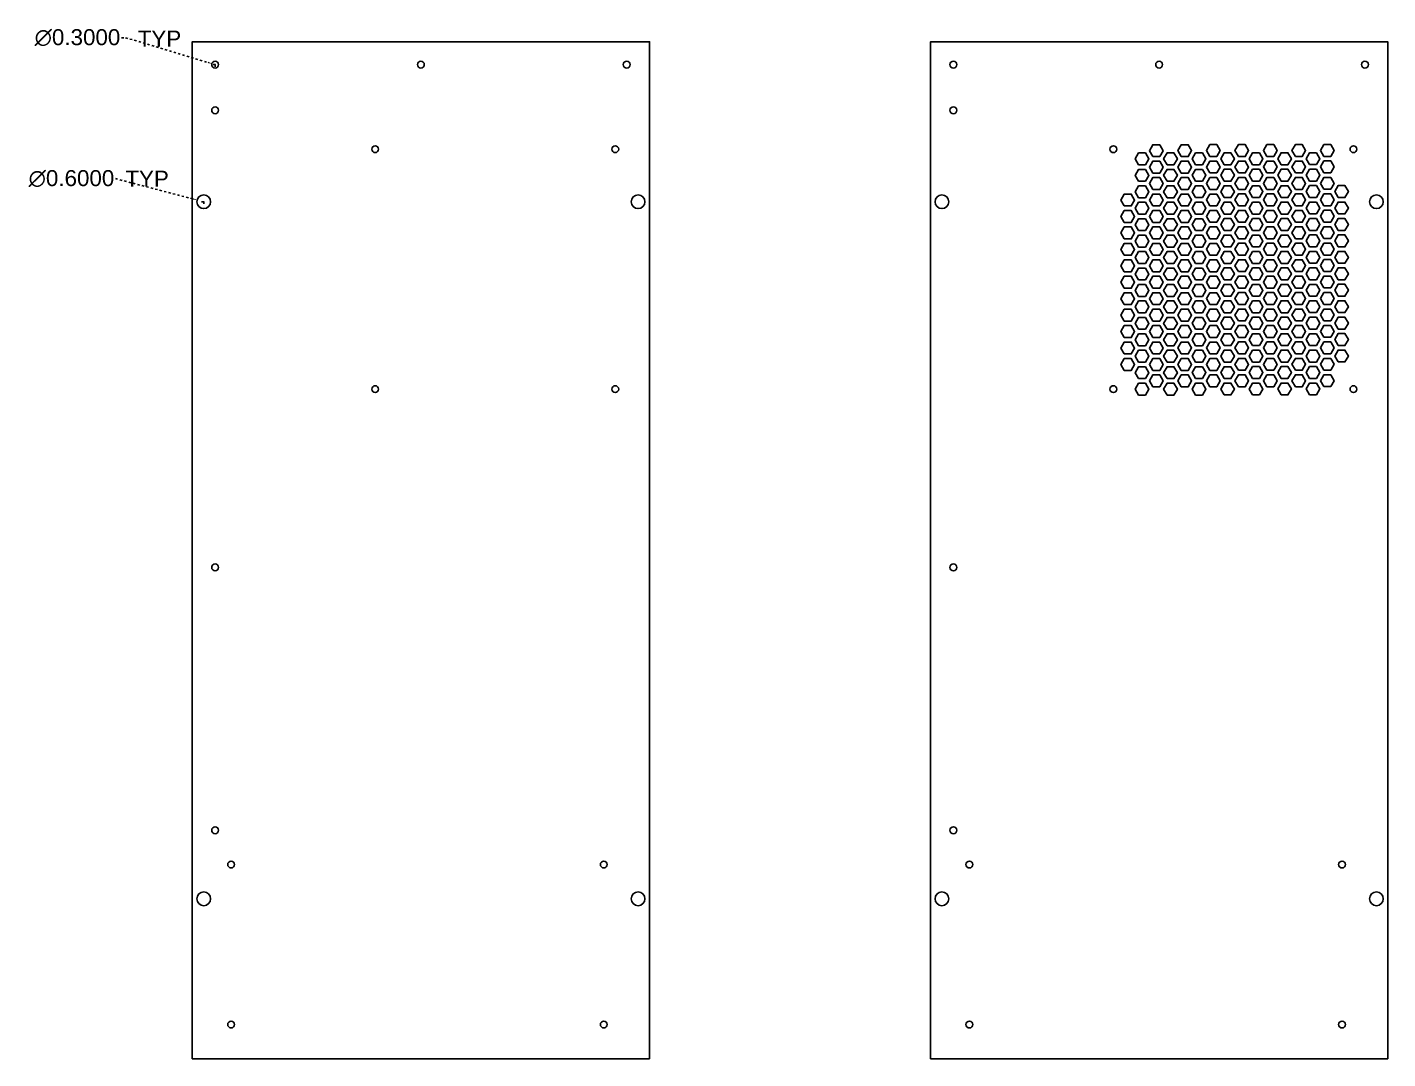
# Model space of a CAD drawing. Header units: millimetres. Extents: x 6 to 224, y 4 to 53.
# Drawn here: x 105.7 to 165.2, y 8.2 to 53.3 of the extents above; entities that cross this region are included whole.
import ezdxf

# ---------------------------------------------------------------- set-up
doc = ezdxf.new("R2010")
doc.units = ezdxf.units.MM
doc.header["$MEASUREMENT"] = 0
doc.linetypes.add('ACAD_ISO10W100', pattern=[18, 12, -3, 0, -3])
doc.layers.add('dim', color=3, linetype='ACAD_ISO10W100')
doc.layers.add('schita', color=2, linetype='Continuous')
doc.styles.get("Standard").update_dxf_attribs({"font": 'arial.ttf'})
doc.dimstyles.get("Standard").update_dxf_attribs({"dimtxt": 0.18, "dimasz": 0.18, "dimexe": 0.18, "dimexo": 0.0625, "dimgap": 0.09, "dimtad": 0, "dimtih": 1, "dimtoh": 1, "dimdec": 4, "dimzin": 0, "dimdsep": 46, "dimtxsty": 'Standard', "dimcen": 0.09, "dimadec": 0, "dimazin": 0, "dimtfac": 1, "dimtdec": 4, "dimtofl": 0, "dimtmove": 0, "dimatfit": 3, "dimfxl": 1, "dimtolj": 1, "dimtzin": 0, "dimarcsym": 0})

# ---------------------------------------------------------------- blocks, each defined once
blk = doc.blocks.new('*D3')
at = {"layer": 'dim', "color": 0, "lineweight": -2, "ltscale": 0.004, "transparency": 16777216}
for p, q in [((109.544, 46.669), (112.941, 45.779)), ((113.315, 45.658), (113.495, 45.658)), ((113.405, 45.568), (113.405, 45.748))]:
    blk.add_line(p, q, dxfattribs=at)
at = {"layer": 'dim', "color": 0, "ltscale": 0.004, "transparency": 16777216}
blk.add_solid([(112.948, 45.809), (112.933, 45.75), (113.115, 45.734)], dxfattribs=at)
at = {"layer": 'dim', "color": 0, "ltscale": 0.004, "transparency": 16777216, "insert": (107.621, 46.669), "char_height": 0.7, "attachment_point": 5}
blk.add_mtext('\\A1;∅0.6000', dxfattribs=at)
blk = doc.blocks.new('*D4')
at = {"layer": 'dim', "color": 0, "lineweight": -2, "ltscale": 0.004, "transparency": 16777216}
for p, q in [((109.807, 52.836), (109.987, 52.836)), ((109.987, 52.836), (113.589, 51.753)), ((113.815, 51.658), (113.995, 51.658)), ((113.905, 51.568), (113.905, 51.748))]:
    blk.add_line(p, q, dxfattribs=at)
at = {"layer": 'dim', "color": 0, "ltscale": 0.004, "transparency": 16777216}
blk.add_solid([(113.598, 51.782), (113.58, 51.724), (113.761, 51.701)], dxfattribs=at)
at = {"layer": 'dim', "color": 0, "ltscale": 0.004, "transparency": 16777216, "insert": (107.884, 52.836), "char_height": 0.7, "attachment_point": 5}
blk.add_mtext('\\A1;∅0.3000', dxfattribs=at)

msp = doc.modelspace()

# ---------------------------------------------------------------- linework, layer by layer
at = {"layer": 'schita', "ltscale": 0.05}
for points in [[(132.90499, 8.15783), (112.90499, 8.15783), (112.90499, 18.65783), (112.90499, 20.15783), (112.90499, 40.65783), (112.90499, 42.15783), (112.90499, 52.65783), (132.90499, 52.65783), (132.90499, 42.15783), (132.90499, 40.65783), (132.90499, 20.15783), (132.90499, 18.65783)], [(165.1942, 8.15783), (145.1942, 8.15783), (145.1942, 18.65783), (145.1942, 20.15783), (145.1942, 40.65783), (145.1942, 42.15783), (145.1942, 52.65783), (165.1942, 52.65783), (165.1942, 42.15783), (165.1942, 40.65783), (165.1942, 20.15783), (165.1942, 18.65783)], [(154.2942, 47.27263), (154.5942, 47.27263), (154.7442, 47.53244), (154.5942, 47.79225), (154.2942, 47.79225), (154.1442, 47.53244)], [(154.91725, 47.63271), (155.21725, 47.63271), (155.36725, 47.89252), (155.21725, 48.15232), (154.91725, 48.15232), (154.76725, 47.89252)], [(155.54113, 47.27407), (155.84113, 47.27407), (155.99113, 47.53388), (155.84113, 47.79369), (155.54113, 47.79369), (155.39113, 47.53388)], [(156.16417, 47.63415), (156.46417, 47.63415), (156.61417, 47.89396), (156.46417, 48.15376), (156.16417, 48.15376), (156.01417, 47.89396)], [(156.78805, 47.27551), (157.08805, 47.27551), (157.23805, 47.53532), (157.08805, 47.79513), (156.78805, 47.79513), (156.63805, 47.53532)], [(157.4111, 47.63559), (157.7111, 47.63559), (157.8611, 47.89539), (157.7111, 48.1552), (157.4111, 48.1552), (157.2611, 47.89539)], [(158.03497, 47.27695), (158.33497, 47.27695), (158.48497, 47.53676), (158.33497, 47.79657), (158.03497, 47.79657), (157.88497, 47.53676)], [(158.65802, 47.63703), (158.95802, 47.63703), (159.10802, 47.89683), (158.95802, 48.15664), (158.65802, 48.15664), (158.50802, 47.89683)], [(159.2819, 47.27839), (159.5819, 47.27839), (159.7319, 47.5382), (159.5819, 47.79801), (159.2819, 47.79801), (159.1319, 47.5382)], [(159.90494, 47.63847), (160.20494, 47.63847), (160.35494, 47.89827), (160.20494, 48.15808), (159.90494, 48.15808), (159.75494, 47.89827)], [(160.52882, 47.27983), (160.82882, 47.27983), (160.97882, 47.53964), (160.82882, 47.79945), (160.52882, 47.79945), (160.37882, 47.53964)], [(161.15187, 47.63991), (161.45187, 47.63991), (161.60187, 47.89971), (161.45187, 48.15952), (161.15187, 48.15952), (161.00187, 47.89971)], [(161.77574, 47.28127), (162.07574, 47.28127), (162.22574, 47.54108), (162.07574, 47.80089), (161.77574, 47.80089), (161.62574, 47.54108)], [(162.39879, 47.64135), (162.69879, 47.64135), (162.84879, 47.90115), (162.69879, 48.16096), (162.39879, 48.16096), (162.24879, 47.90115)], [(154.2942, 46.55302), (154.5942, 46.55302), (154.7442, 46.81283), (154.5942, 47.07263), (154.2942, 47.07263), (154.1442, 46.81283)], [(154.91725, 46.91309), (155.21725, 46.91309), (155.36725, 47.1729), (155.21725, 47.43271), (154.91725, 47.43271), (154.76725, 47.1729)], [(155.54113, 46.55446), (155.84113, 46.55446), (155.99113, 46.81426), (155.84113, 47.07407), (155.54113, 47.07407), (155.39113, 46.81426)], [(156.16417, 46.91453), (156.46417, 46.91453), (156.61417, 47.17434), (156.46417, 47.43415), (156.16417, 47.43415), (156.01417, 47.17434)], [(156.78805, 46.5559), (157.08805, 46.5559), (157.23805, 46.8157), (157.08805, 47.07551), (156.78805, 47.07551), (156.63805, 46.8157)], [(157.4111, 46.91597), (157.7111, 46.91597), (157.8611, 47.17578), (157.7111, 47.43559), (157.4111, 47.43559), (157.2611, 47.17578)], [(158.03497, 46.55734), (158.33497, 46.55734), (158.48497, 46.81714), (158.33497, 47.07695), (158.03497, 47.07695), (157.88497, 46.81714)], [(158.65802, 46.91741), (158.95802, 46.91741), (159.10802, 47.17722), (158.95802, 47.43703), (158.65802, 47.43703), (158.50802, 47.17722)], [(159.2819, 46.55878), (159.5819, 46.55878), (159.7319, 46.81858), (159.5819, 47.07839), (159.2819, 47.07839), (159.1319, 46.81858)], [(159.90494, 46.91885), (160.20494, 46.91885), (160.35494, 47.17866), (160.20494, 47.43847), (159.90494, 47.43847), (159.75494, 47.17866)], [(160.52882, 46.56022), (160.82882, 46.56022), (160.97882, 46.82002), (160.82882, 47.07983), (160.52882, 47.07983), (160.37882, 46.82002)], [(161.15187, 46.92029), (161.45187, 46.92029), (161.60187, 47.1801), (161.45187, 47.43991), (161.15187, 47.43991), (161.00187, 47.1801)], [(161.77574, 46.56166), (162.07574, 46.56166), (162.22574, 46.82146), (162.07574, 47.08127), (161.77574, 47.08127), (161.62574, 46.82146)], [(162.39879, 46.92173), (162.69879, 46.92173), (162.84879, 47.18154), (162.69879, 47.44135), (162.39879, 47.44135), (162.24879, 47.18154)], [(154.91725, 46.19348), (155.21725, 46.19348), (155.36725, 46.45329), (155.21725, 46.71309), (154.91725, 46.71309), (154.76725, 46.45329)], [(156.16417, 46.19492), (156.46417, 46.19492), (156.61417, 46.45472), (156.46417, 46.71453), (156.16417, 46.71453), (156.01417, 46.45472)], [(157.4111, 46.19636), (157.7111, 46.19636), (157.8611, 46.45616), (157.7111, 46.71597), (157.4111, 46.71597), (157.2611, 46.45616)], [(158.65802, 46.1978), (158.95802, 46.1978), (159.10802, 46.4576), (158.95802, 46.71741), (158.65802, 46.71741), (158.50802, 46.4576)], [(159.90494, 46.19924), (160.20494, 46.19924), (160.35494, 46.45904), (160.20494, 46.71885), (159.90494, 46.71885), (159.75494, 46.45904)], [(161.15187, 46.20068), (161.45187, 46.20068), (161.60187, 46.46048), (161.45187, 46.72029), (161.15187, 46.72029), (161.00187, 46.46048)], [(162.39879, 46.20211), (162.69879, 46.20211), (162.84879, 46.46192), (162.69879, 46.72173), (162.39879, 46.72173), (162.24879, 46.46192)], [(153.67115, 45.47333), (153.97115, 45.47333), (154.12115, 45.73314), (153.97115, 45.99294), (153.67115, 45.99294), (153.52115, 45.73314)], [(154.2942, 45.8334), (154.5942, 45.8334), (154.7442, 46.09321), (154.5942, 46.35302), (154.2942, 46.35302), (154.1442, 46.09321)], [(154.91725, 45.47386), (155.21725, 45.47386), (155.36725, 45.73367), (155.21725, 45.99348), (154.91725, 45.99348), (154.76725, 45.73367)], [(155.54113, 45.83484), (155.84113, 45.83484), (155.99113, 46.09465), (155.84113, 46.35446), (155.54113, 46.35446), (155.39113, 46.09465)], [(156.16417, 45.4753), (156.46417, 45.4753), (156.61417, 45.73511), (156.46417, 45.99492), (156.16417, 45.99492), (156.01417, 45.73511)], [(156.78805, 45.83628), (157.08805, 45.83628), (157.23805, 46.09609), (157.08805, 46.3559), (156.78805, 46.3559), (156.63805, 46.09609)], [(157.4111, 45.47674), (157.7111, 45.47674), (157.8611, 45.73655), (157.7111, 45.99636), (157.4111, 45.99636), (157.2611, 45.73655)], [(158.03497, 45.83772), (158.33497, 45.83772), (158.48497, 46.09753), (158.33497, 46.35734), (158.03497, 46.35734), (157.88497, 46.09753)], [(158.65802, 45.47818), (158.95802, 45.47818), (159.10802, 45.73799), (158.95802, 45.9978), (158.65802, 45.9978), (158.50802, 45.73799)], [(159.2819, 45.83916), (159.5819, 45.83916), (159.7319, 46.09897), (159.5819, 46.35878), (159.2819, 46.35878), (159.1319, 46.09897)], [(159.90494, 45.47962), (160.20494, 45.47962), (160.35494, 45.73943), (160.20494, 45.99924), (159.90494, 45.99924), (159.75494, 45.73943)], [(160.52882, 45.8406), (160.82882, 45.8406), (160.97882, 46.10041), (160.82882, 46.36022), (160.52882, 46.36022), (160.37882, 46.10041)], [(161.15187, 45.48106), (161.45187, 45.48106), (161.60187, 45.74087), (161.45187, 46.00068), (161.15187, 46.00068), (161.00187, 45.74087)], [(161.77574, 45.84204), (162.07574, 45.84204), (162.22574, 46.10185), (162.07574, 46.36166), (161.77574, 46.36166), (161.62574, 46.10185)], [(162.39879, 45.4825), (162.69879, 45.4825), (162.84879, 45.74231), (162.69879, 46.00211), (162.39879, 46.00211), (162.24879, 45.74231)], [(163.02267, 45.84348), (163.32267, 45.84348), (163.47267, 46.10329), (163.32267, 46.36309), (163.02267, 46.36309), (162.87267, 46.10329)], [(153.67115, 44.75371), (153.97115, 44.75371), (154.12115, 45.01352), (153.97115, 45.27333), (153.67115, 45.27333), (153.52115, 45.01352)], [(154.2942, 45.11379), (154.5942, 45.11379), (154.7442, 45.37359), (154.5942, 45.6334), (154.2942, 45.6334), (154.1442, 45.37359)], [(154.91725, 44.75425), (155.21725, 44.75425), (155.36725, 45.01405), (155.21725, 45.27386), (154.91725, 45.27386), (154.76725, 45.01405)], [(155.54113, 45.11523), (155.84113, 45.11523), (155.99113, 45.37503), (155.84113, 45.63484), (155.54113, 45.63484), (155.39113, 45.37503)], [(156.16417, 44.75569), (156.46417, 44.75569), (156.61417, 45.01549), (156.46417, 45.2753), (156.16417, 45.2753), (156.01417, 45.01549)], [(156.78805, 45.11667), (157.08805, 45.11667), (157.23805, 45.37647), (157.08805, 45.63628), (156.78805, 45.63628), (156.63805, 45.37647)], [(157.4111, 44.75713), (157.7111, 44.75713), (157.8611, 45.01693), (157.7111, 45.27674), (157.4111, 45.27674), (157.2611, 45.01693)], [(158.03497, 45.11811), (158.33497, 45.11811), (158.48497, 45.37791), (158.33497, 45.63772), (158.03497, 45.63772), (157.88497, 45.37791)], [(158.65802, 44.75857), (158.95802, 44.75857), (159.10802, 45.01837), (158.95802, 45.27818), (158.65802, 45.27818), (158.50802, 45.01837)], [(159.2819, 45.11955), (159.5819, 45.11955), (159.7319, 45.37935), (159.5819, 45.63916), (159.2819, 45.63916), (159.1319, 45.37935)], [(159.90494, 44.76001), (160.20494, 44.76001), (160.35494, 45.01981), (160.20494, 45.27962), (159.90494, 45.27962), (159.75494, 45.01981)], [(160.52882, 45.12099), (160.82882, 45.12099), (160.97882, 45.38079), (160.82882, 45.6406), (160.52882, 45.6406), (160.37882, 45.38079)], [(161.15187, 44.76144), (161.45187, 44.76144), (161.60187, 45.02125), (161.45187, 45.28106), (161.15187, 45.28106), (161.00187, 45.02125)], [(161.77574, 45.12242), (162.07574, 45.12242), (162.22574, 45.38223), (162.07574, 45.64204), (161.77574, 45.64204), (161.62574, 45.38223)], [(162.39879, 44.76288), (162.69879, 44.76288), (162.84879, 45.02269), (162.69879, 45.2825), (162.39879, 45.2825), (162.24879, 45.02269)], [(163.02267, 45.12386), (163.32267, 45.12386), (163.47267, 45.38367), (163.32267, 45.64348), (163.02267, 45.64348), (162.87267, 45.38367)], [(154.2942, 44.39417), (154.5942, 44.39417), (154.7442, 44.65398), (154.5942, 44.91379), (154.2942, 44.91379), (154.1442, 44.65398)], [(155.54113, 44.39561), (155.84113, 44.39561), (155.99113, 44.65542), (155.84113, 44.91523), (155.54113, 44.91523), (155.39113, 44.65542)], [(156.78805, 44.39705), (157.08805, 44.39705), (157.23805, 44.65686), (157.08805, 44.91667), (156.78805, 44.91667), (156.63805, 44.65686)], [(158.03497, 44.39849), (158.33497, 44.39849), (158.48497, 44.6583), (158.33497, 44.91811), (158.03497, 44.91811), (157.88497, 44.6583)], [(159.2819, 44.39993), (159.5819, 44.39993), (159.7319, 44.65974), (159.5819, 44.91955), (159.2819, 44.91955), (159.1319, 44.65974)], [(160.52882, 44.40137), (160.82882, 44.40137), (160.97882, 44.66118), (160.82882, 44.92099), (160.52882, 44.92099), (160.37882, 44.66118)], [(161.77574, 44.40281), (162.07574, 44.40281), (162.22574, 44.66262), (162.07574, 44.92242), (161.77574, 44.92242), (161.62574, 44.66262)], [(163.02267, 44.40425), (163.32267, 44.40425), (163.47267, 44.66406), (163.32267, 44.92386), (163.02267, 44.92386), (162.87267, 44.66406)], [(153.67115, 44.0341), (153.97115, 44.0341), (154.12115, 44.2939), (153.97115, 44.55371), (153.67115, 44.55371), (153.52115, 44.2939)], [(154.2942, 43.67456), (154.5942, 43.67456), (154.7442, 43.93436), (154.5942, 44.19417), (154.2942, 44.19417), (154.1442, 43.93436)], [(154.91725, 44.03463), (155.21725, 44.03463), (155.36725, 44.29444), (155.21725, 44.55425), (154.91725, 44.55425), (154.76725, 44.29444)], [(155.54113, 43.676), (155.84113, 43.676), (155.99113, 43.9358), (155.84113, 44.19561), (155.54113, 44.19561), (155.39113, 43.9358)], [(156.16417, 44.03607), (156.46417, 44.03607), (156.61417, 44.29588), (156.46417, 44.55569), (156.16417, 44.55569), (156.01417, 44.29588)], [(156.78805, 43.67744), (157.08805, 43.67744), (157.23805, 43.93724), (157.08805, 44.19705), (156.78805, 44.19705), (156.63805, 43.93724)], [(157.4111, 44.03751), (157.7111, 44.03751), (157.8611, 44.29732), (157.7111, 44.55713), (157.4111, 44.55713), (157.2611, 44.29732)], [(158.03497, 43.67888), (158.33497, 43.67888), (158.48497, 43.93868), (158.33497, 44.19849), (158.03497, 44.19849), (157.88497, 43.93868)], [(158.65802, 44.03895), (158.95802, 44.03895), (159.10802, 44.29876), (158.95802, 44.55857), (158.65802, 44.55857), (158.50802, 44.29876)], [(159.2819, 43.68031), (159.5819, 43.68031), (159.7319, 43.94012), (159.5819, 44.19993), (159.2819, 44.19993), (159.1319, 43.94012)], [(159.90494, 44.04039), (160.20494, 44.04039), (160.35494, 44.3002), (160.20494, 44.56001), (159.90494, 44.56001), (159.75494, 44.3002)], [(160.52882, 43.68175), (160.82882, 43.68175), (160.97882, 43.94156), (160.82882, 44.20137), (160.52882, 44.20137), (160.37882, 43.94156)], [(161.15187, 44.04183), (161.45187, 44.04183), (161.60187, 44.30164), (161.45187, 44.56144), (161.15187, 44.56144), (161.00187, 44.30164)], [(161.77574, 43.68319), (162.07574, 43.68319), (162.22574, 43.943), (162.07574, 44.20281), (161.77574, 44.20281), (161.62574, 43.943)], [(162.39879, 44.04327), (162.69879, 44.04327), (162.84879, 44.30308), (162.69879, 44.56288), (162.39879, 44.56288), (162.24879, 44.30308)], [(163.02267, 43.68463), (163.32267, 43.68463), (163.47267, 43.94444), (163.32267, 44.20425), (163.02267, 44.20425), (162.87267, 43.94444)], [(153.67115, 43.31448), (153.97115, 43.31448), (154.12115, 43.57429), (153.97115, 43.8341), (153.67115, 43.8341), (153.52115, 43.57429)], [(154.2942, 42.95494), (154.5942, 42.95494), (154.7442, 43.21475), (154.5942, 43.47456), (154.2942, 43.47456), (154.1442, 43.21475)], [(154.91725, 43.31502), (155.21725, 43.31502), (155.36725, 43.57482), (155.21725, 43.83463), (154.91725, 43.83463), (154.76725, 43.57482)], [(155.54113, 42.95638), (155.84113, 42.95638), (155.99113, 43.21619), (155.84113, 43.476), (155.54113, 43.476), (155.39113, 43.21619)], [(156.16417, 43.31646), (156.46417, 43.31646), (156.61417, 43.57626), (156.46417, 43.83607), (156.16417, 43.83607), (156.01417, 43.57626)], [(156.78805, 42.95782), (157.08805, 42.95782), (157.23805, 43.21763), (157.08805, 43.47744), (156.78805, 43.47744), (156.63805, 43.21763)], [(157.4111, 43.3179), (157.7111, 43.3179), (157.8611, 43.5777), (157.7111, 43.83751), (157.4111, 43.83751), (157.2611, 43.5777)], [(158.03497, 42.95926), (158.33497, 42.95926), (158.48497, 43.21907), (158.33497, 43.47888), (158.03497, 43.47888), (157.88497, 43.21907)], [(158.65802, 43.31934), (158.95802, 43.31934), (159.10802, 43.57914), (158.95802, 43.83895), (158.65802, 43.83895), (158.50802, 43.57914)], [(159.2819, 42.9607), (159.5819, 42.9607), (159.7319, 43.22051), (159.5819, 43.48031), (159.2819, 43.48031), (159.1319, 43.22051)], [(159.90494, 43.32077), (160.20494, 43.32077), (160.35494, 43.58058), (160.20494, 43.84039), (159.90494, 43.84039), (159.75494, 43.58058)], [(160.52882, 42.96214), (160.82882, 42.96214), (160.97882, 43.22195), (160.82882, 43.48175), (160.52882, 43.48175), (160.37882, 43.22195)], [(161.15187, 43.32221), (161.45187, 43.32221), (161.60187, 43.58202), (161.45187, 43.84183), (161.15187, 43.84183), (161.00187, 43.58202)], [(161.77574, 42.96358), (162.07574, 42.96358), (162.22574, 43.22339), (162.07574, 43.48319), (161.77574, 43.48319), (161.62574, 43.22339)], [(162.39879, 43.32365), (162.69879, 43.32365), (162.84879, 43.58346), (162.69879, 43.84327), (162.39879, 43.84327), (162.24879, 43.58346)], [(163.02267, 42.96502), (163.32267, 42.96502), (163.47267, 43.22483), (163.32267, 43.48463), (163.02267, 43.48463), (162.87267, 43.22483)], [(153.67115, 42.59487), (153.97115, 42.59487), (154.12115, 42.85467), (153.97115, 43.11448), (153.67115, 43.11448), (153.52115, 42.85467)], [(154.91725, 42.5954), (155.21725, 42.5954), (155.36725, 42.85521), (155.21725, 43.11502), (154.91725, 43.11502), (154.76725, 42.85521)], [(156.16417, 42.59684), (156.46417, 42.59684), (156.61417, 42.85665), (156.46417, 43.11646), (156.16417, 43.11646), (156.01417, 42.85665)], [(157.4111, 42.59828), (157.7111, 42.59828), (157.8611, 42.85809), (157.7111, 43.1179), (157.4111, 43.1179), (157.2611, 42.85809)], [(158.65802, 42.59972), (158.95802, 42.59972), (159.10802, 42.85953), (158.95802, 43.11934), (158.65802, 43.11934), (158.50802, 42.85953)], [(159.90494, 42.60116), (160.20494, 42.60116), (160.35494, 42.86097), (160.20494, 43.12077), (159.90494, 43.12077), (159.75494, 42.86097)], [(161.15187, 42.6026), (161.45187, 42.6026), (161.60187, 42.86241), (161.45187, 43.12221), (161.15187, 43.12221), (161.00187, 42.86241)], [(162.39879, 42.60404), (162.69879, 42.60404), (162.84879, 42.86385), (162.69879, 43.12365), (162.39879, 43.12365), (162.24879, 42.86385)], [(153.67115, 41.87525), (153.97115, 41.87525), (154.12115, 42.13506), (153.97115, 42.39487), (153.67115, 42.39487), (153.52115, 42.13506)], [(154.2942, 42.23533), (154.5942, 42.23533), (154.7442, 42.49513), (154.5942, 42.75494), (154.2942, 42.75494), (154.1442, 42.49513)], [(154.91725, 41.87579), (155.21725, 41.87579), (155.36725, 42.13559), (155.21725, 42.3954), (154.91725, 42.3954), (154.76725, 42.13559)], [(155.54113, 42.23677), (155.84113, 42.23677), (155.99113, 42.49657), (155.84113, 42.75638), (155.54113, 42.75638), (155.39113, 42.49657)], [(156.16417, 41.87723), (156.46417, 41.87723), (156.61417, 42.13703), (156.46417, 42.39684), (156.16417, 42.39684), (156.01417, 42.13703)], [(156.78805, 42.23821), (157.08805, 42.23821), (157.23805, 42.49801), (157.08805, 42.75782), (156.78805, 42.75782), (156.63805, 42.49801)], [(157.4111, 41.87867), (157.7111, 41.87867), (157.8611, 42.13847), (157.7111, 42.39828), (157.4111, 42.39828), (157.2611, 42.13847)], [(158.03497, 42.23964), (158.33497, 42.23964), (158.48497, 42.49945), (158.33497, 42.75926), (158.03497, 42.75926), (157.88497, 42.49945)], [(158.65802, 41.8801), (158.95802, 41.8801), (159.10802, 42.13991), (158.95802, 42.39972), (158.65802, 42.39972), (158.50802, 42.13991)], [(159.2819, 42.24108), (159.5819, 42.24108), (159.7319, 42.50089), (159.5819, 42.7607), (159.2819, 42.7607), (159.1319, 42.50089)], [(159.90494, 41.88154), (160.20494, 41.88154), (160.35494, 42.14135), (160.20494, 42.40116), (159.90494, 42.40116), (159.75494, 42.14135)], [(160.52882, 42.24252), (160.82882, 42.24252), (160.97882, 42.50233), (160.82882, 42.76214), (160.52882, 42.76214), (160.37882, 42.50233)], [(161.15187, 41.88298), (161.45187, 41.88298), (161.60187, 42.14279), (161.45187, 42.4026), (161.15187, 42.4026), (161.00187, 42.14279)], [(161.77574, 42.24396), (162.07574, 42.24396), (162.22574, 42.50377), (162.07574, 42.76358), (161.77574, 42.76358), (161.62574, 42.50377)], [(162.39879, 41.88442), (162.69879, 41.88442), (162.84879, 42.14423), (162.69879, 42.40404), (162.39879, 42.40404), (162.24879, 42.14423)], [(163.02267, 42.2454), (163.32267, 42.2454), (163.47267, 42.50521), (163.32267, 42.76502), (163.02267, 42.76502), (162.87267, 42.50521)], [(153.67115, 41.15564), (153.97115, 41.15564), (154.12115, 41.41544), (153.97115, 41.67525), (153.67115, 41.67525), (153.52115, 41.41544)], [(154.2942, 41.51571), (154.5942, 41.51571), (154.7442, 41.77552), (154.5942, 42.03533), (154.2942, 42.03533), (154.1442, 41.77552)], [(154.91725, 41.15617), (155.21725, 41.15617), (155.36725, 41.41598), (155.21725, 41.67579), (154.91725, 41.67579), (154.76725, 41.41598)], [(155.54113, 41.51715), (155.84113, 41.51715), (155.99113, 41.77696), (155.84113, 42.03677), (155.54113, 42.03677), (155.39113, 41.77696)], [(156.16417, 41.15761), (156.46417, 41.15761), (156.61417, 41.41742), (156.46417, 41.67723), (156.16417, 41.67723), (156.01417, 41.41742)], [(156.78805, 41.51859), (157.08805, 41.51859), (157.23805, 41.7784), (157.08805, 42.03821), (156.78805, 42.03821), (156.63805, 41.7784)], [(157.4111, 41.15905), (157.7111, 41.15905), (157.8611, 41.41886), (157.7111, 41.67867), (157.4111, 41.67867), (157.2611, 41.41886)], [(158.03497, 41.52003), (158.33497, 41.52003), (158.48497, 41.77984), (158.33497, 42.03964), (158.03497, 42.03964), (157.88497, 41.77984)], [(158.65802, 41.16049), (158.95802, 41.16049), (159.10802, 41.4203), (158.95802, 41.6801), (158.65802, 41.6801), (158.50802, 41.4203)], [(159.2819, 41.52147), (159.5819, 41.52147), (159.7319, 41.78128), (159.5819, 42.04108), (159.2819, 42.04108), (159.1319, 41.78128)], [(159.90494, 41.16193), (160.20494, 41.16193), (160.35494, 41.42174), (160.20494, 41.68154), (159.90494, 41.68154), (159.75494, 41.42174)], [(160.52882, 41.52291), (160.82882, 41.52291), (160.97882, 41.78272), (160.82882, 42.04252), (160.52882, 42.04252), (160.37882, 41.78272)], [(161.15187, 41.16337), (161.45187, 41.16337), (161.60187, 41.42318), (161.45187, 41.68298), (161.15187, 41.68298), (161.00187, 41.42318)], [(161.77574, 41.52435), (162.07574, 41.52435), (162.22574, 41.78416), (162.07574, 42.04396), (161.77574, 42.04396), (161.62574, 41.78416)], [(162.39879, 41.16481), (162.69879, 41.16481), (162.84879, 41.42462), (162.69879, 41.68442), (162.39879, 41.68442), (162.24879, 41.42462)], [(163.02267, 41.52579), (163.32267, 41.52579), (163.47267, 41.7856), (163.32267, 42.0454), (163.02267, 42.0454), (162.87267, 41.7856)], [(154.2942, 40.7961), (154.5942, 40.7961), (154.7442, 41.0559), (154.5942, 41.31571), (154.2942, 41.31571), (154.1442, 41.0559)], [(155.54113, 40.79754), (155.84113, 40.79754), (155.99113, 41.05734), (155.84113, 41.31715), (155.54113, 41.31715), (155.39113, 41.05734)], [(156.78805, 40.79897), (157.08805, 40.79897), (157.23805, 41.05878), (157.08805, 41.31859), (156.78805, 41.31859), (156.63805, 41.05878)], [(158.03497, 40.80041), (158.33497, 40.80041), (158.48497, 41.06022), (158.33497, 41.32003), (158.03497, 41.32003), (157.88497, 41.06022)], [(159.2819, 40.80185), (159.5819, 40.80185), (159.7319, 41.06166), (159.5819, 41.32147), (159.2819, 41.32147), (159.1319, 41.06166)], [(160.52882, 40.80329), (160.82882, 40.80329), (160.97882, 41.0631), (160.82882, 41.32291), (160.52882, 41.32291), (160.37882, 41.0631)], [(161.77574, 40.80473), (162.07574, 40.80473), (162.22574, 41.06454), (162.07574, 41.32435), (161.77574, 41.32435), (161.62574, 41.06454)], [(163.02267, 40.80617), (163.32267, 40.80617), (163.47267, 41.06598), (163.32267, 41.32579), (163.02267, 41.32579), (162.87267, 41.06598)], [(153.67115, 40.43602), (153.97115, 40.43602), (154.12115, 40.69583), (153.97115, 40.95564), (153.67115, 40.95564), (153.52115, 40.69583)], [(154.2942, 40.07648), (154.5942, 40.07648), (154.7442, 40.33629), (154.5942, 40.5961), (154.2942, 40.5961), (154.1442, 40.33629)], [(154.91725, 40.43656), (155.21725, 40.43656), (155.36725, 40.69636), (155.21725, 40.95617), (154.91725, 40.95617), (154.76725, 40.69636)], [(155.54113, 40.07792), (155.84113, 40.07792), (155.99113, 40.33773), (155.84113, 40.59754), (155.54113, 40.59754), (155.39113, 40.33773)], [(156.16417, 40.438), (156.46417, 40.438), (156.61417, 40.6978), (156.46417, 40.95761), (156.16417, 40.95761), (156.01417, 40.6978)], [(156.78805, 40.07936), (157.08805, 40.07936), (157.23805, 40.33917), (157.08805, 40.59897), (156.78805, 40.59897), (156.63805, 40.33917)], [(157.4111, 40.43943), (157.7111, 40.43943), (157.8611, 40.69924), (157.7111, 40.95905), (157.4111, 40.95905), (157.2611, 40.69924)], [(158.03497, 40.0808), (158.33497, 40.0808), (158.48497, 40.34061), (158.33497, 40.60041), (158.03497, 40.60041), (157.88497, 40.34061)], [(158.65802, 40.44087), (158.95802, 40.44087), (159.10802, 40.70068), (158.95802, 40.96049), (158.65802, 40.96049), (158.50802, 40.70068)], [(159.2819, 40.08224), (159.5819, 40.08224), (159.7319, 40.34205), (159.5819, 40.60185), (159.2819, 40.60185), (159.1319, 40.34205)], [(159.90494, 40.44231), (160.20494, 40.44231), (160.35494, 40.70212), (160.20494, 40.96193), (159.90494, 40.96193), (159.75494, 40.70212)], [(160.52882, 40.08368), (160.82882, 40.08368), (160.97882, 40.34349), (160.82882, 40.60329), (160.52882, 40.60329), (160.37882, 40.34349)], [(161.15187, 40.44375), (161.45187, 40.44375), (161.60187, 40.70356), (161.45187, 40.96337), (161.15187, 40.96337), (161.00187, 40.70356)], [(161.77574, 40.08512), (162.07574, 40.08512), (162.22574, 40.34493), (162.07574, 40.60473), (161.77574, 40.60473), (161.62574, 40.34493)], [(162.39879, 40.44519), (162.69879, 40.44519), (162.84879, 40.705), (162.69879, 40.96481), (162.39879, 40.96481), (162.24879, 40.705)], [(163.02267, 40.08656), (163.32267, 40.08656), (163.47267, 40.34637), (163.32267, 40.60617), (163.02267, 40.60617), (162.87267, 40.34637)], [(153.67115, 39.71641), (153.97115, 39.71641), (154.12115, 39.97621), (153.97115, 40.23602), (153.67115, 40.23602), (153.52115, 39.97621)], [(154.2942, 39.35687), (154.5942, 39.35687), (154.7442, 39.61667), (154.5942, 39.87648), (154.2942, 39.87648), (154.1442, 39.61667)], [(154.91725, 39.71694), (155.21725, 39.71694), (155.36725, 39.97675), (155.21725, 40.23656), (154.91725, 40.23656), (154.76725, 39.97675)], [(155.54113, 39.3583), (155.84113, 39.3583), (155.99113, 39.61811), (155.84113, 39.87792), (155.54113, 39.87792), (155.39113, 39.61811)], [(156.16417, 39.71838), (156.46417, 39.71838), (156.61417, 39.97819), (156.46417, 40.238), (156.16417, 40.238), (156.01417, 39.97819)], [(156.78805, 39.35974), (157.08805, 39.35974), (157.23805, 39.61955), (157.08805, 39.87936), (156.78805, 39.87936), (156.63805, 39.61955)], [(157.4111, 39.71982), (157.7111, 39.71982), (157.8611, 39.97963), (157.7111, 40.23943), (157.4111, 40.23943), (157.2611, 39.97963)], [(158.03497, 39.36118), (158.33497, 39.36118), (158.48497, 39.62099), (158.33497, 39.8808), (158.03497, 39.8808), (157.88497, 39.62099)], [(158.65802, 39.72126), (158.95802, 39.72126), (159.10802, 39.98107), (158.95802, 40.24087), (158.65802, 40.24087), (158.50802, 39.98107)], [(159.2819, 39.36262), (159.5819, 39.36262), (159.7319, 39.62243), (159.5819, 39.88224), (159.2819, 39.88224), (159.1319, 39.62243)], [(159.90494, 39.7227), (160.20494, 39.7227), (160.35494, 39.98251), (160.20494, 40.24231), (159.90494, 40.24231), (159.75494, 39.98251)], [(160.52882, 39.36406), (160.82882, 39.36406), (160.97882, 39.62387), (160.82882, 39.88368), (160.52882, 39.88368), (160.37882, 39.62387)], [(161.15187, 39.72414), (161.45187, 39.72414), (161.60187, 39.98395), (161.45187, 40.24375), (161.15187, 40.24375), (161.00187, 39.98395)], [(161.77574, 39.3655), (162.07574, 39.3655), (162.22574, 39.62531), (162.07574, 39.88512), (161.77574, 39.88512), (161.62574, 39.62531)], [(162.39879, 39.72558), (162.69879, 39.72558), (162.84879, 39.98539), (162.69879, 40.24519), (162.39879, 40.24519), (162.24879, 39.98539)], [(163.02267, 39.36694), (163.32267, 39.36694), (163.47267, 39.62675), (163.32267, 39.88656), (163.02267, 39.88656), (162.87267, 39.62675)], [(153.67115, 38.99679), (153.97115, 38.99679), (154.12115, 39.2566), (153.97115, 39.51641), (153.67115, 39.51641), (153.52115, 39.2566)], [(154.91725, 38.99733), (155.21725, 38.99733), (155.36725, 39.25713), (155.21725, 39.51694), (154.91725, 39.51694), (154.76725, 39.25713)], [(156.16417, 38.99876), (156.46417, 38.99876), (156.61417, 39.25857), (156.46417, 39.51838), (156.16417, 39.51838), (156.01417, 39.25857)], [(157.4111, 39.0002), (157.7111, 39.0002), (157.8611, 39.26001), (157.7111, 39.51982), (157.4111, 39.51982), (157.2611, 39.26001)], [(158.65802, 39.00164), (158.95802, 39.00164), (159.10802, 39.26145), (158.95802, 39.52126), (158.65802, 39.52126), (158.50802, 39.26145)], [(159.90494, 39.00308), (160.20494, 39.00308), (160.35494, 39.26289), (160.20494, 39.5227), (159.90494, 39.5227), (159.75494, 39.26289)], [(161.15187, 39.00452), (161.45187, 39.00452), (161.60187, 39.26433), (161.45187, 39.52414), (161.15187, 39.52414), (161.00187, 39.26433)], [(162.39879, 39.00596), (162.69879, 39.00596), (162.84879, 39.26577), (162.69879, 39.52558), (162.39879, 39.52558), (162.24879, 39.26577)], [(153.67115, 38.27718), (153.97115, 38.27718), (154.12115, 38.53698), (153.97115, 38.79679), (153.67115, 38.79679), (153.52115, 38.53698)], [(154.2942, 38.63725), (154.5942, 38.63725), (154.7442, 38.89706), (154.5942, 39.15687), (154.2942, 39.15687), (154.1442, 38.89706)], [(154.91725, 38.27771), (155.21725, 38.27771), (155.36725, 38.53752), (155.21725, 38.79733), (154.91725, 38.79733), (154.76725, 38.53752)], [(155.54113, 38.63869), (155.84113, 38.63869), (155.99113, 38.8985), (155.84113, 39.1583), (155.54113, 39.1583), (155.39113, 38.8985)], [(156.16417, 38.27915), (156.46417, 38.27915), (156.61417, 38.53896), (156.46417, 38.79876), (156.16417, 38.79876), (156.01417, 38.53896)], [(156.78805, 38.64013), (157.08805, 38.64013), (157.23805, 38.89994), (157.08805, 39.15974), (156.78805, 39.15974), (156.63805, 38.89994)], [(157.4111, 38.28059), (157.7111, 38.28059), (157.8611, 38.5404), (157.7111, 38.8002), (157.4111, 38.8002), (157.2611, 38.5404)], [(158.03497, 38.64157), (158.33497, 38.64157), (158.48497, 38.90138), (158.33497, 39.16118), (158.03497, 39.16118), (157.88497, 38.90138)], [(158.65802, 38.28203), (158.95802, 38.28203), (159.10802, 38.54184), (158.95802, 38.80164), (158.65802, 38.80164), (158.50802, 38.54184)], [(159.2819, 38.64301), (159.5819, 38.64301), (159.7319, 38.90282), (159.5819, 39.16262), (159.2819, 39.16262), (159.1319, 38.90282)], [(159.90494, 38.28347), (160.20494, 38.28347), (160.35494, 38.54328), (160.20494, 38.80308), (159.90494, 38.80308), (159.75494, 38.54328)], [(160.52882, 38.64445), (160.82882, 38.64445), (160.97882, 38.90426), (160.82882, 39.16406), (160.52882, 39.16406), (160.37882, 38.90426)], [(161.15187, 38.28491), (161.45187, 38.28491), (161.60187, 38.54472), (161.45187, 38.80452), (161.15187, 38.80452), (161.00187, 38.54472)], [(161.77574, 38.64589), (162.07574, 38.64589), (162.22574, 38.9057), (162.07574, 39.1655), (161.77574, 39.1655), (161.62574, 38.9057)], [(162.39879, 38.28635), (162.69879, 38.28635), (162.84879, 38.54615), (162.69879, 38.80596), (162.39879, 38.80596), (162.24879, 38.54615)], [(163.02267, 38.64733), (163.32267, 38.64733), (163.47267, 38.90713), (163.32267, 39.16694), (163.02267, 39.16694), (162.87267, 38.90713)], [(154.2942, 37.91763), (154.5942, 37.91763), (154.7442, 38.17744), (154.5942, 38.43725), (154.2942, 38.43725), (154.1442, 38.17744)], [(155.54113, 37.91907), (155.84113, 37.91907), (155.99113, 38.17888), (155.84113, 38.43869), (155.54113, 38.43869), (155.39113, 38.17888)], [(156.78805, 37.92051), (157.08805, 37.92051), (157.23805, 38.18032), (157.08805, 38.44013), (156.78805, 38.44013), (156.63805, 38.18032)], [(158.03497, 37.92195), (158.33497, 37.92195), (158.48497, 38.18176), (158.33497, 38.44157), (158.03497, 38.44157), (157.88497, 38.18176)], [(159.2819, 37.92339), (159.5819, 37.92339), (159.7319, 38.1832), (159.5819, 38.44301), (159.2819, 38.44301), (159.1319, 38.1832)], [(160.52882, 37.92483), (160.82882, 37.92483), (160.97882, 38.18464), (160.82882, 38.44445), (160.52882, 38.44445), (160.37882, 38.18464)], [(161.77574, 37.92627), (162.07574, 37.92627), (162.22574, 38.18608), (162.07574, 38.44589), (161.77574, 38.44589), (161.62574, 38.18608)], [(162.39879, 37.56673), (162.69879, 37.56673), (162.84879, 37.82654), (162.69879, 38.08635), (162.39879, 38.08635), (162.24879, 37.82654)], [(154.2942, 37.19802), (154.5942, 37.19802), (154.7442, 37.45783), (154.5942, 37.71763), (154.2942, 37.71763), (154.1442, 37.45783)], [(154.91725, 37.55809), (155.21725, 37.55809), (155.36725, 37.8179), (155.21725, 38.07771), (154.91725, 38.07771), (154.76725, 37.8179)], [(155.54113, 37.19946), (155.84113, 37.19946), (155.99113, 37.45927), (155.84113, 37.71907), (155.54113, 37.71907), (155.39113, 37.45927)], [(156.16417, 37.55953), (156.46417, 37.55953), (156.61417, 37.81934), (156.46417, 38.07915), (156.16417, 38.07915), (156.01417, 37.81934)], [(156.78805, 37.2009), (157.08805, 37.2009), (157.23805, 37.46071), (157.08805, 37.72051), (156.78805, 37.72051), (156.63805, 37.46071)], [(157.4111, 37.56097), (157.7111, 37.56097), (157.8611, 37.82078), (157.7111, 38.08059), (157.4111, 38.08059), (157.2611, 37.82078)], [(158.03497, 37.20234), (158.33497, 37.20234), (158.48497, 37.46215), (158.33497, 37.72195), (158.03497, 37.72195), (157.88497, 37.46215)], [(158.65802, 37.56241), (158.95802, 37.56241), (159.10802, 37.82222), (158.95802, 38.08203), (158.65802, 38.08203), (158.50802, 37.82222)], [(159.2819, 37.20378), (159.5819, 37.20378), (159.7319, 37.46359), (159.5819, 37.72339), (159.2819, 37.72339), (159.1319, 37.46359)], [(159.90494, 37.56385), (160.20494, 37.56385), (160.35494, 37.82366), (160.20494, 38.08347), (159.90494, 38.08347), (159.75494, 37.82366)], [(160.52882, 37.20522), (160.82882, 37.20522), (160.97882, 37.46502), (160.82882, 37.72483), (160.52882, 37.72483), (160.37882, 37.46502)], [(161.15187, 37.56529), (161.45187, 37.56529), (161.60187, 37.8251), (161.45187, 38.08491), (161.15187, 38.08491), (161.00187, 37.8251)], [(161.77574, 37.20666), (162.07574, 37.20666), (162.22574, 37.46646), (162.07574, 37.72627), (161.77574, 37.72627), (161.62574, 37.46646)]]:
    msp.add_lwpolyline(points, close=True, dxfattribs=at)
for centre, radius in [((113.90499, 51.65783), 0.15), ((122.90499, 51.65783), 0.15), ((131.90499, 51.65783), 0.15), ((146.1942, 51.65783), 0.15), ((155.1942, 51.65783), 0.15), ((164.1942, 51.65783), 0.15), ((113.90499, 49.65783), 0.15), ((146.1942, 49.65783), 0.15), ((120.90499, 47.95783), 0.15), ((131.40499, 47.95783), 0.15), ((153.1942, 47.95783), 0.15), ((163.6942, 47.95783), 0.15), ((113.40499, 45.65783), 0.3), ((132.40499, 45.65783), 0.3), ((145.6942, 45.65783), 0.3), ((164.6942, 45.65783), 0.3), ((120.90499, 37.45783), 0.15), ((131.40499, 37.45783), 0.15), ((153.1942, 37.45783), 0.15), ((163.6942, 37.45783), 0.15), ((113.90499, 29.65783), 0.15), ((146.1942, 29.65783), 0.15), ((113.90499, 18.15783), 0.15), ((146.1942, 18.15783), 0.15), ((114.60499, 16.65783), 0.15), ((130.90499, 16.65783), 0.15), ((146.8942, 16.65783), 0.15), ((163.1942, 16.65783), 0.15), ((113.40499, 15.15783), 0.3), ((132.40499, 15.15783), 0.3), ((145.6942, 15.15783), 0.3), ((164.6942, 15.15783), 0.3), ((114.60499, 9.65783), 0.15), ((130.90499, 9.65783), 0.15), ((146.8942, 9.65783), 0.15), ((163.1942, 9.65783), 0.15)]:
    msp.add_circle(centre, radius, dxfattribs=at)

# ---------------------------------------------------------------- texts
at = {"layer": 'dim', "ltscale": 0.05, "char_height": 0.7, "attachment_point": 1}
for insert in [(110.5203, 53.14614), (109.97893, 47.01678)]:
    msp.add_mtext_dynamic_manual_height_columns('{\\fArial|b0|i0|c238|p34;TYP}', width=4.0487917, gutter_width=1, heights=[0], dxfattribs=dict(at, insert=insert))

# ---------------------------------------------------------------- dimensions: what is measured, and where the dimension line sits
at = {"layer": 'dim', "ltscale": 0.004}
for p1, p2, picture, middle in [((114.04864, 51.61465), (113.76134, 51.701), '*D4', (107.88396, 52.8355)), ((113.6952, 45.58179), (113.11479, 45.73386), '*D3', (109.54401, 46.66943))]:
    dim = msp.add_diameter_dim_2p(p1=p1, p2=p2, dimstyle='Standard', override={"dimtxt": 0.7}, dxfattribs=at)
    dim.commit()
    dim.dimension.update_dxf_attribs({"geometry": picture, "text_midpoint": middle, "dimtype": 163})

doc.saveas('drawing.dxf')
